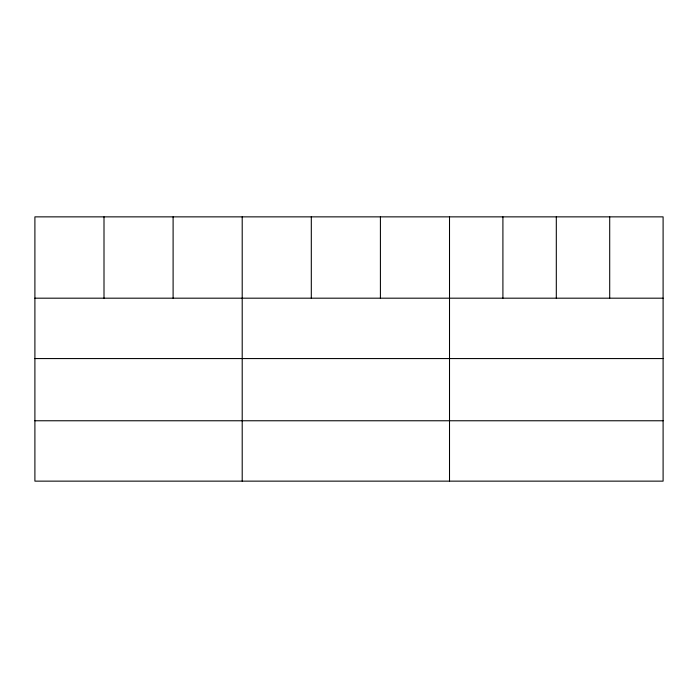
<?xml version="1.0" encoding="UTF-8"?>
<svg xmlns="http://www.w3.org/2000/svg" width="698" height="698" viewBox="0 0 698 698"><rect width="100%" height="100%" fill="white"/><g stroke="black" fill="none" stroke-linecap="round" stroke-linejoin="round"><path stroke-width="1.05" d="M663.1 358.563L663.1 216.86L34.9 216.86L34.9 481.14L663.1 481.14L663.1 358.563L34.9 358.563M34.9 298.186L663.1 298.186M34.9 420.763L663.1 420.763M609.703 216.86L609.703 298.186M556.306 216.86L556.306 298.186M502.909 216.86L502.909 298.186M449.512 216.86L449.512 481.14M380.41 216.86L380.41 298.186M311.308 216.86L311.308 298.186M242.206 216.86L242.206 481.14M173.104 216.86L173.104 298.186M104.002 216.86L104.002 298.186"/></g></svg>
